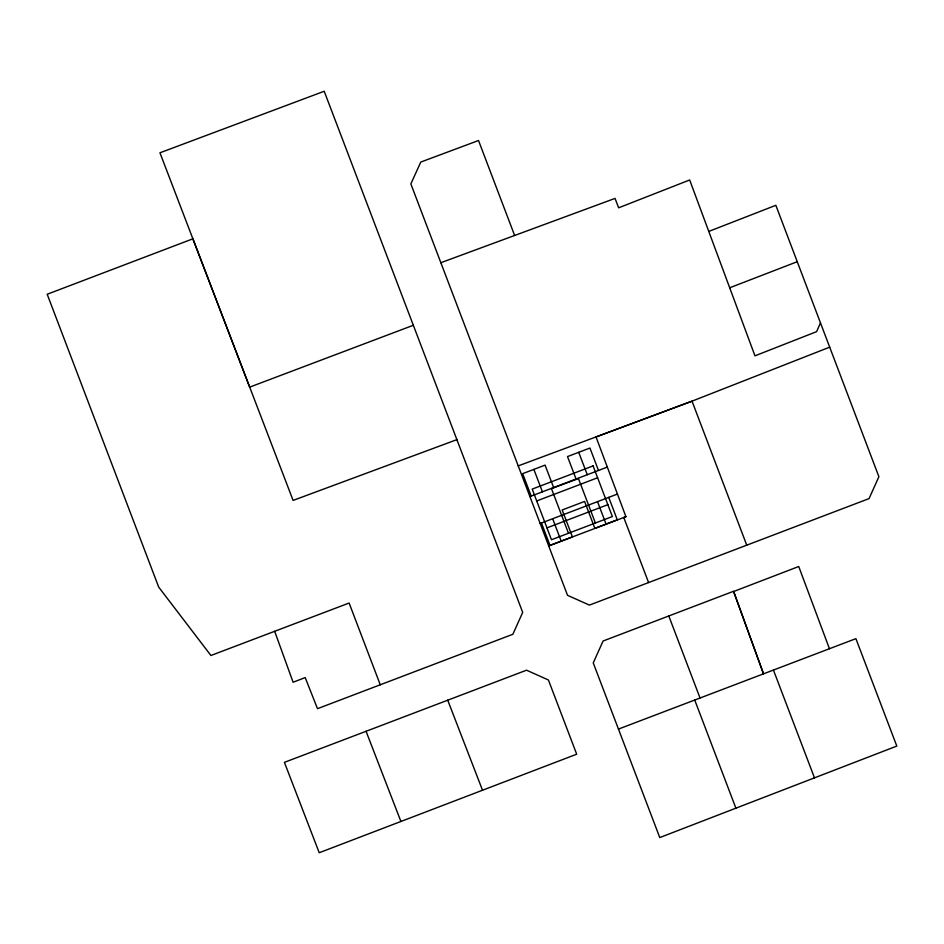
<?xml version="1.0" encoding="UTF-8"?>
<svg xmlns="http://www.w3.org/2000/svg" width="944" height="944" viewBox="0 0 944 944"><rect width="100%" height="100%" fill="white"/><g stroke="black" fill="none" stroke-linecap="round" stroke-linejoin="round"><path stroke-width="1.42" d="M820.478 322.86L816.595 331.651L754.964 355.841L689.675 179.974L618.639 207.81L615.04 198.405L440.848 262.715L410.852 183.903L420.788 162.061L478.525 140.514L514.622 235.457M708.779 231.422L775.838 205.308L829.693 347.156L692.035 401.153L596.03 436.966L625.931 516.687L548.7 545.915M729.712 287.778L797.243 261.712M618.45 729.087L855.901 638.651L896.8 746.079L659.773 837.564L593.245 662.9L603.086 641.011L733.594 591.274L763.507 673.839L733.594 591.522L798.73 566.506L829.457 648.74M529.914 496.579L607.334 467.091M536.711 500.957L597.611 477.758M540.157 523.495L617.447 494.054M546.965 527.873L607.853 504.674M829.693 347.156L878.899 476.708L869.058 498.597L589.41 605.104L567.521 595.31L440.848 262.715M366.06 731.293L526.528 670.193L548.417 679.987L576.69 754.197L319.214 852.739L284.415 762.351L366.06 731.293L400.917 821.492M413.342 325.267L249.664 387.134L159.949 152.798L324.205 91.261L522.693 612.396L512.852 634.285L317.491 708.684L305.195 677.58L293.1 682.241L274.669 631.312M625.931 516.687L623.772 517.501L648.587 582.542M518.221 465.899L692.035 401.153L746.751 545.195M456.884 439.644L293.1 500.414L192.883 238.82L47.2 294.257L158.698 587.109L210.925 655.502L349.115 603.039L380.267 684.789M447.716 700.188L482.514 790.234M773.443 670.098L814.483 777.856M668.8 615.995L700.047 698.029M694.725 700.047L735.907 808.194M598.484 470.454L589.941 448.034L567.509 456.577L576.052 478.997M608.738 497.37L617.282 519.802L594.85 528.345L584.596 501.441L562.176 509.984L572.418 536.888L549.998 545.431L541.455 523M578.719 452.306L587.274 474.726M597.517 501.642L606.06 524.073M595.393 523.011L578.46 478.584L551.473 488.626L568.477 533.266M553.632 487.541L545.077 465.121L522.657 473.664L531.201 496.084M533.867 469.392L542.411 491.812M552.665 518.728L561.208 541.16M593.092 465.899L532.192 489.098L551.485 539.732L612.373 516.545L593.092 465.899"/></g></svg>
